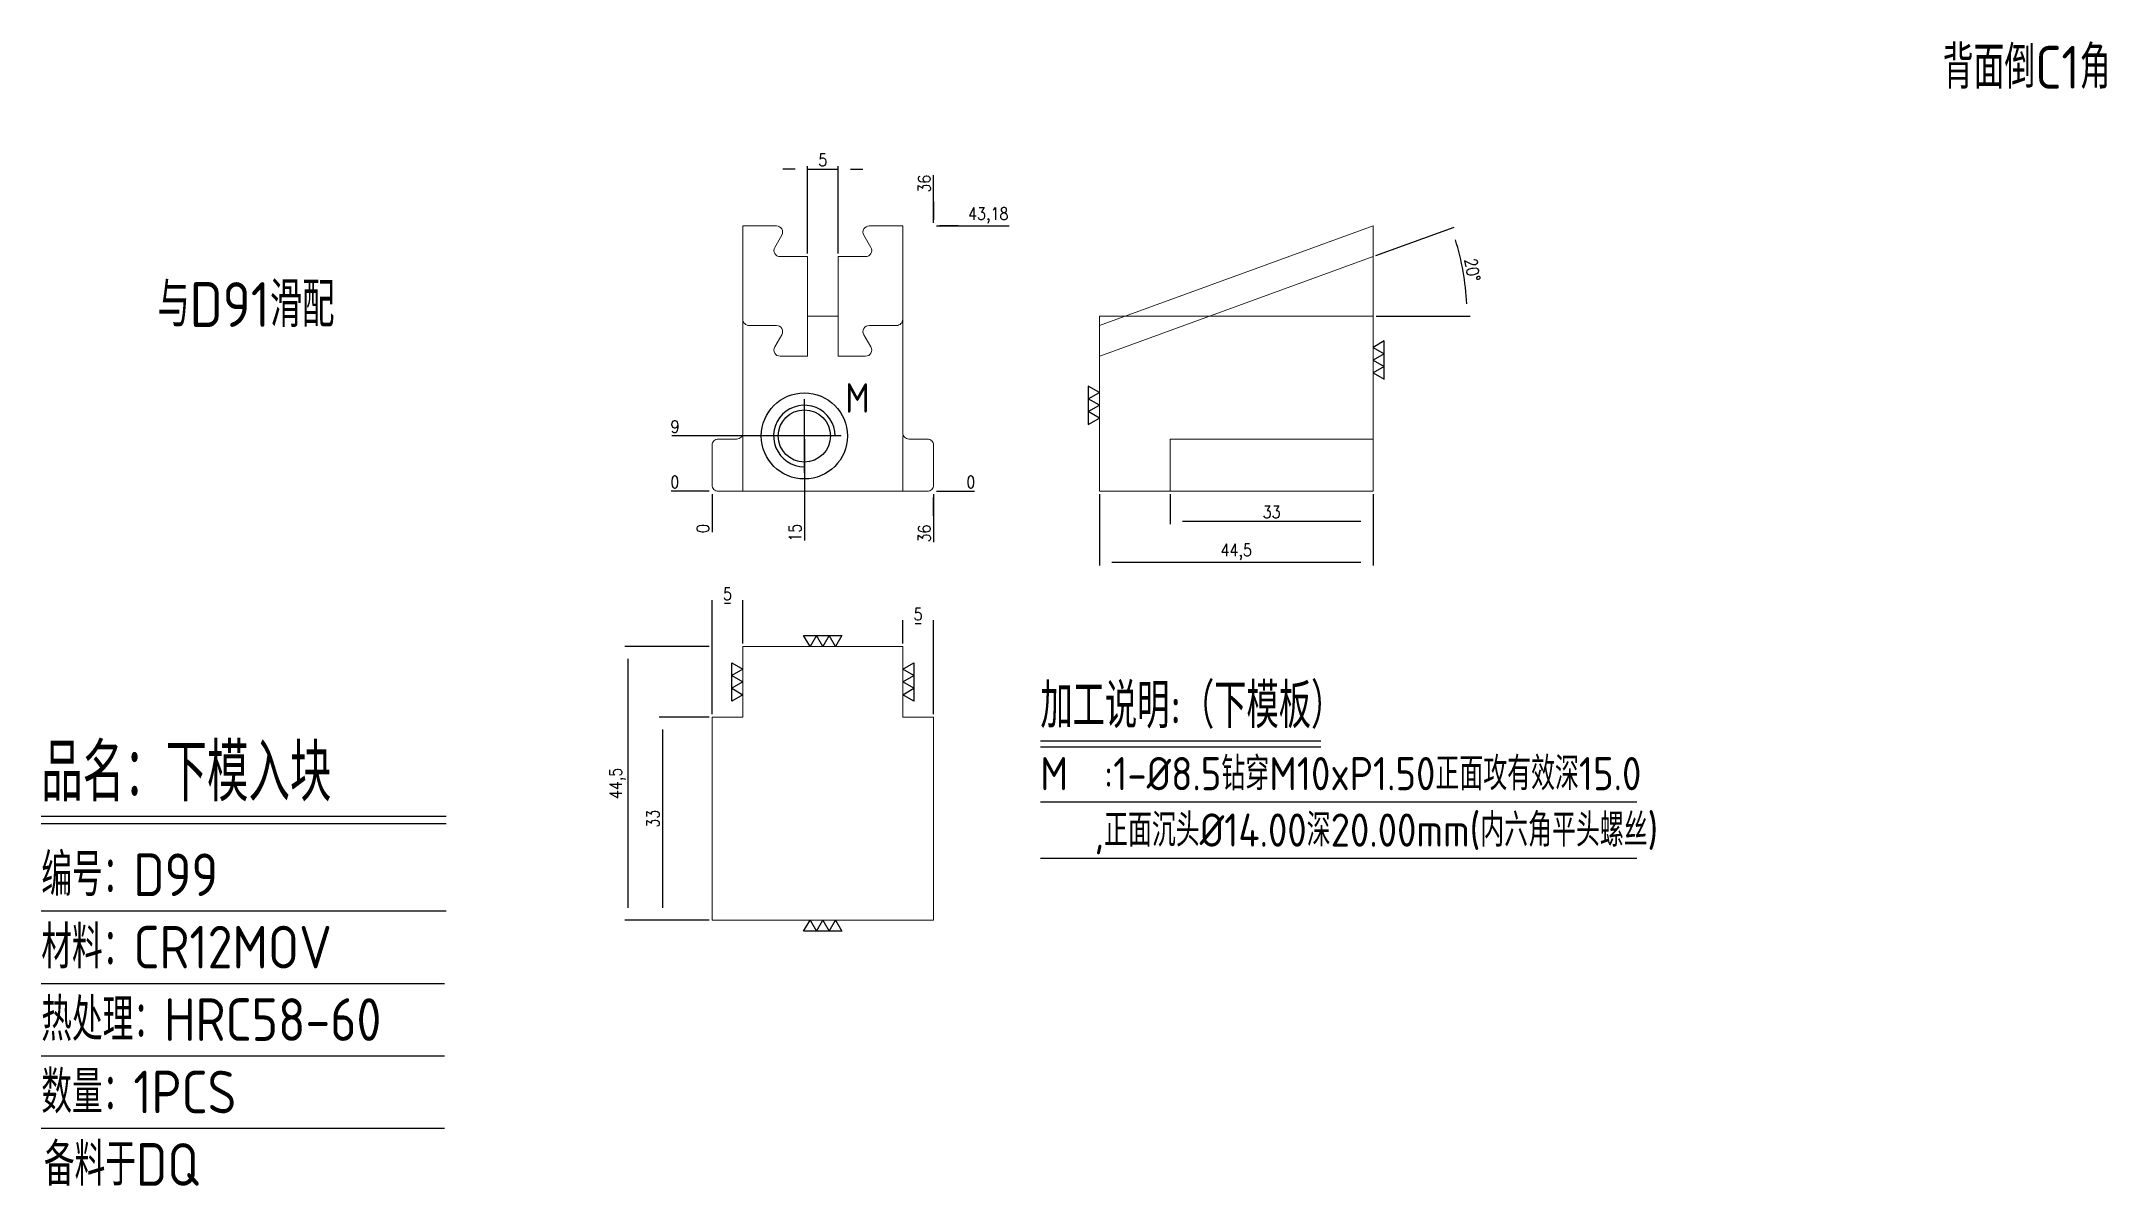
# Model space of a CAD drawing. Header units: millimetres. Extents: x 128506 to 128842, y -3025 to -2838.
import ezdxf
from ezdxf.enums import TextEntityAlignment as Align

# ---------------------------------------------------------------- set-up
doc = ezdxf.new("R2010")
doc.units = ezdxf.units.MM
doc.linetypes.add('CENTER', pattern=[0])
for name, color, linetype in [('DIE_P', 2, 'Continuous'), ('DIM', 4, 'Continuous'), ('LB_P', 2, 'Continuous'), ('TEXT', 4, 'Continuous')]:
    doc.layers.add(name, color=color, linetype=linetype)
doc.styles.add('gbenor', font='gbenor.shx', dxfattribs={"bigfont": 'gbcbig.shx'})
doc.styles.get("Standard").update_dxf_attribs({"font": 'txt.shx', "width": 0.85, "bigfont": 'ctxt.shx'})
doc.dimstyles.new('T-2-WX', dxfattribs={"dimtxt": 2, "dimasz": 2, "dimexe": 0.5, "dimexo": 0.5, "dimgap": 0.5, "dimtad": 1, "dimtxsty": 'Standard', "dimblk": 'OPEN30', "dimcen": 0, "dimazin": 3, "dimtfac": 1, "dimtmove": 0, "dimatfit": 3, "dimldrblk": 'OPEN30', "dimlwd": -1, "dimlwe": -1})

# ---------------------------------------------------------------- blocks, each defined once
blk = doc.blocks.new('*D7579')
at = {"layer": 'Defpoints', "color": 0}
for p in [(128677.73, -2911.7), (128722.23, -2911.7), (128722.23, -2923.26)]:
    blk.add_point(p, dxfattribs=at)
at = {"layer": 'DIM', "color": 0}
for p, q in [((128677.73, -2912.2), (128677.73, -2923.76)), ((128722.23, -2912.2), (128722.23, -2923.76)), ((128679.73, -2923.26), (128720.23, -2923.26))]:
    blk.add_line(p, q, dxfattribs=at)
at = {"layer": 'DIM', "color": 0, "insert": (128699.98, -2921.57), "char_height": 2, "attachment_point": 5}
blk.add_mtext('44,5', dxfattribs=at)
blk = doc.blocks.new('_Open30')
blk = doc.blocks.new('*D7580')
at = {"layer": 'Defpoints', "color": 0}
for p in [(128722.23, -2873.53), (128737.22, -2878.35), (128677.73, -2883.22), (128722.23, -2883.22), (128677.78, -2889.7)]:
    blk.add_point(p, dxfattribs=at)
at = {"layer": 'DIM', "color": 0}
for p, q in [((128722.7, -2873.35), (128735.44, -2868.72)), ((128722.73, -2883.22), (128738, -2883.22))]:
    blk.add_line(p, q, dxfattribs=at)
blk.add_arc((128695.6, -2883.22), 41.91, 2.7348, 17.2652, dxfattribs=at)
at = {"layer": 'DIM', "color": 0, "insert": (128738.39, -2875.67), "char_height": 2, "attachment_point": 5, "rotation": 280}
blk.add_mtext('20%%d', dxfattribs=at)
blk = doc.blocks.new('*D7581')
at = {"layer": 'Defpoints', "color": 0}
for p in [(128614.76, -2936.98), (128601.08, -2981.48), (128614.76, -2981.48)]:
    blk.add_point(p, dxfattribs=at)
at = {"layer": 'DIM', "color": 0}
for p, q in [((128614.26, -2936.98), (128600.58, -2936.98)), ((128601.08, -2938.98), (128601.08, -2979.48)), ((128614.26, -2981.48), (128600.58, -2981.48))]:
    blk.add_line(p, q, dxfattribs=at)
at = {"layer": 'DIM', "color": 0, "insert": (128599.39, -2959.23), "char_height": 2, "attachment_point": 5, "rotation": 90}
blk.add_mtext('44,5', dxfattribs=at)
blk = doc.blocks.new('*D7582')
at = {"layer": 'Defpoints', "color": 0}
for p in [(128689.23, -2911.7), (128722.23, -2911.7), (128722.23, -2916.56)]:
    blk.add_point(p, dxfattribs=at)
at = {"layer": 'DIM', "color": 0}
for p, q in [((128689.23, -2912.2), (128689.23, -2917.06)), ((128722.23, -2912.2), (128722.23, -2917.06)), ((128691.23, -2916.56), (128720.23, -2916.56))]:
    blk.add_line(p, q, dxfattribs=at)
at = {"layer": 'DIM', "color": 0, "insert": (128705.73, -2915.06), "char_height": 2, "attachment_point": 5}
blk.add_mtext('33', dxfattribs=at)
blk = doc.blocks.new('*D7583')
at = {"layer": 'Defpoints', "color": 0}
for p in [(128614.76, -2948.48), (128606.67, -2981.48), (128614.76, -2981.48)]:
    blk.add_point(p, dxfattribs=at)
at = {"layer": 'DIM', "color": 0}
for p, q in [((128614.26, -2948.48), (128606.17, -2948.48)), ((128606.67, -2950.48), (128606.67, -2979.48)), ((128614.26, -2981.48), (128606.17, -2981.48))]:
    blk.add_line(p, q, dxfattribs=at)
at = {"layer": 'DIM', "color": 0, "insert": (128605.17, -2964.98), "char_height": 2, "attachment_point": 5, "rotation": 90}
blk.add_mtext('33', dxfattribs=at)
blk = doc.blocks.new('*D7584')
at = {"layer": 'Defpoints', "color": 0}
for p in [(128619.76, -2929.91), (128619.76, -2936.98), (128614.76, -2948.48)]:
    blk.add_point(p, dxfattribs=at)
at = {"layer": 'DIM', "color": 0}
for p, q in [((128614.76, -2947.98), (128614.76, -2929.41)), ((128616.76, -2929.91), (128617.76, -2929.91)), ((128619.76, -2936.48), (128619.76, -2929.41))]:
    blk.add_line(p, q, dxfattribs=at)
at = {"layer": 'DIM', "color": 0, "insert": (128617.26, -2928.41), "char_height": 2, "attachment_point": 5}
blk.add_mtext('5', dxfattribs=at)
blk = doc.blocks.new('*D7585')
at = {"layer": 'Defpoints', "color": 0}
for p in [(128650.76, -2933.2), (128645.76, -2936.98), (128650.76, -2948.48)]:
    blk.add_point(p, dxfattribs=at)
at = {"layer": 'DIM', "color": 0}
for p, q in [((128645.76, -2936.48), (128645.76, -2932.7)), ((128647.76, -2933.2), (128648.76, -2933.2)), ((128650.76, -2947.98), (128650.76, -2932.7))]:
    blk.add_line(p, q, dxfattribs=at)
at = {"layer": 'DIM', "color": 0, "insert": (128648.26, -2931.7), "char_height": 2, "attachment_point": 5}
blk.add_mtext('5', dxfattribs=at)
blk = doc.blocks.new('*D7586')
at = {"layer": 'Defpoints', "color": 0}
for p in [(128614.76, -2911.7), (128650.76, -2911.7), (128655.76, -2911.7)]:
    blk.add_point(p, dxfattribs=at)
at = {"layer": 'DIM', "color": 0}
blk.add_line((128651.26, -2911.7), (128657.4, -2911.7), dxfattribs=at)
at = {"layer": 'DIM', "color": 0, "insert": (128656.83, -2910.2), "char_height": 2, "attachment_point": 5}
blk.add_mtext('0', dxfattribs=at)
blk = doc.blocks.new('*D7587')
at = {"layer": 'Defpoints', "color": 0}
for p in [(128650.76, -2868.53), (128655.76, -2868.53), (128614.76, -2911.7)]:
    blk.add_point(p, dxfattribs=at)
at = {"layer": 'DIM', "color": 0}
for p, q in [((128651.26, -2868.53), (128654.76, -2868.53)), ((128654.76, -2868.53), (128651.76, -2868.53)), ((128651.76, -2868.53), (128663.06, -2868.53))]:
    blk.add_line(p, q, dxfattribs=at)
at = {"layer": 'DIM', "color": 0, "insert": (128659.66, -2866.84), "char_height": 2, "attachment_point": 5}
blk.add_mtext('43,18', dxfattribs=at)
blk = doc.blocks.new('*D7588')
at = {"layer": 'Defpoints', "color": 0}
for p in [(128609.76, -2911.7), (128614.76, -2911.7), (128614.76, -2911.7)]:
    blk.add_point(p, dxfattribs=at)
at = {"layer": 'DIM', "color": 0}
blk.add_line((128614.26, -2911.7), (128608.13, -2911.7), dxfattribs=at)
at = {"layer": 'DIM', "color": 0, "insert": (128608.7, -2910.2), "char_height": 2, "attachment_point": 5}
blk.add_mtext('0', dxfattribs=at)
blk = doc.blocks.new('*D7589')
at = {"layer": 'Defpoints', "color": 0}
for p in [(128609.76, -2902.7), (128629.76, -2902.7), (128614.76, -2911.7)]:
    blk.add_point(p, dxfattribs=at)
at = {"layer": 'DIM', "color": 0}
for p, q in [((128613.76, -2902.7), (128608.21, -2902.7)), ((128617.76, -2902.7), (128613.76, -2902.7)), ((128629.26, -2902.7), (128617.76, -2902.7))]:
    blk.add_line(p, q, dxfattribs=at)
at = {"layer": 'DIM', "color": 0, "insert": (128608.74, -2901.2), "char_height": 2, "attachment_point": 5}
blk.add_mtext('9', dxfattribs=at)
blk = doc.blocks.new('*D7590')
at = {"layer": 'Defpoints', "color": 0}
for p in [(128614.76, -2911.7), (128650.76, -2911.7), (128650.76, -2916.7)]:
    blk.add_point(p, dxfattribs=at)
at = {"layer": 'DIM', "color": 0}
for p, q in [((128650.76, -2912.2), (128650.76, -2915.7)), ((128650.76, -2915.7), (128650.76, -2912.7)), ((128650.76, -2912.7), (128650.76, -2919.96))]:
    blk.add_line(p, q, dxfattribs=at)
at = {"layer": 'DIM', "color": 0, "insert": (128649.26, -2918.58), "char_height": 2, "attachment_point": 5, "rotation": 90}
blk.add_mtext('36', dxfattribs=at)
blk = doc.blocks.new('*D7591')
at = {"layer": 'Defpoints', "color": 0}
for p in [(128629.76, -2902.7), (128614.76, -2911.7), (128629.76, -2916.7)]:
    blk.add_point(p, dxfattribs=at)
at = {"layer": 'DIM', "color": 0}
for p, q in [((128629.76, -2903.2), (128629.76, -2908.7)), ((128629.76, -2908.7), (128629.76, -2912.7)), ((128629.76, -2912.7), (128629.76, -2919.71))]:
    blk.add_line(p, q, dxfattribs=at)
at = {"layer": 'DIM', "color": 0, "insert": (128628.26, -2918.46), "char_height": 2, "attachment_point": 5, "rotation": 90}
blk.add_mtext('15', dxfattribs=at)
blk = doc.blocks.new('*D7592')
at = {"layer": 'Defpoints', "color": 0}
for p in [(128614.76, -2911.7), (128614.76, -2911.7), (128614.76, -2916.7)]:
    blk.add_point(p, dxfattribs=at)
at = {"layer": 'DIM', "color": 0}
blk.add_line((128614.76, -2912.2), (128614.76, -2918.34), dxfattribs=at)
at = {"layer": 'DIM', "color": 0, "insert": (128613.26, -2917.77), "char_height": 2, "attachment_point": 5, "rotation": 90}
blk.add_mtext('0', dxfattribs=at)
blk = doc.blocks.new('*D7593')
at = {"layer": 'Defpoints', "color": 0}
for p in [(128650.76, -2863.53), (128650.76, -2868.53), (128614.76, -2911.7)]:
    blk.add_point(p, dxfattribs=at)
at = {"layer": 'DIM', "color": 0}
for p, q in [((128650.76, -2867.53), (128650.76, -2860.28)), ((128650.76, -2868.03), (128650.76, -2864.53)), ((128650.76, -2864.53), (128650.76, -2867.53))]:
    blk.add_line(p, q, dxfattribs=at)
at = {"layer": 'DIM', "color": 0, "insert": (128649.26, -2861.65), "char_height": 2, "attachment_point": 5, "rotation": 90}
blk.add_mtext('36', dxfattribs=at)
blk = doc.blocks.new('*D7594')
at = {"layer": 'Defpoints', "color": 0}
for p in [(128635.26, -2859.29), (128630.26, -2873.53), (128635.26, -2873.53)]:
    blk.add_point(p, dxfattribs=at)
at = {"layer": 'DIM', "color": 0}
for p, q in [((128628.26, -2859.29), (128626.26, -2859.29)), ((128630.26, -2873.03), (128630.26, -2858.79)), ((128630.26, -2859.29), (128635.26, -2859.29)), ((128635.26, -2873.03), (128635.26, -2858.79)), ((128637.26, -2859.29), (128639.26, -2859.29))]:
    blk.add_line(p, q, dxfattribs=at)
at = {"layer": 'DIM', "color": 0, "insert": (128632.76, -2857.79), "char_height": 2, "attachment_point": 5}
blk.add_mtext('5', dxfattribs=at)

msp = doc.modelspace()

# ---------------------------------------------------------------- linework, layer by layer
at = {"layer": 'DIE_P', "color": 1, "lineweight": 15}
for p, q in [((128722.23, -2868.525), (128677.73, -2884.722)), ((128722.23, -2873.525), (128677.78, -2889.704)), ((128677.73, -2883.219), (128722.23, -2883.219))]:
    msp.add_line(p, q, dxfattribs=at)
at = {"layer": 'DIE_P', "lineweight": 15}
for p, q in [((128619.763, -2902.704), (128619.763, -2911.704)), ((128645.763, -2902.704), (128645.763, -2911.704)), ((128689.23, -2903.204), (128722.23, -2903.204)), ((128689.23, -2903.204), (128689.23, -2911.704))]:
    msp.add_line(p, q, dxfattribs=at)
at = {"layer": 'DIE_P', "linetype": 'Continuous', "lineweight": 15}
msp.add_lwpolyline([(128614.763, -2904.204), (128614.763, -2910.704, 0.4142136), (128615.763, -2911.704), (128649.763, -2911.704, 0.4142136), (128650.763, -2910.704), (128650.763, -2904.204, 0.4142136), (128649.763, -2903.204), (128646.763, -2903.204, -0.4142136), (128645.763, -2902.204), (128645.763, -2868.527), (128640.295, -2868.527, 0.5773503), (128639.429, -2870.027), (128640.584, -2872.027, -0.5773503), (128639.718, -2873.527), (128635.263, -2873.527), (128635.263, -2883.219), (128630.263, -2883.219), (128630.263, -2873.527), (128625.809, -2873.527, -0.5773503), (128624.943, -2872.027), (128626.097, -2870.027, 0.5773503), (128625.231, -2868.527), (128619.763, -2868.527), (128619.763, -2902.204, -0.4142136), (128618.763, -2903.204), (128615.763, -2903.204, 0.4142136)], format="xyb", close=True, dxfattribs=at)
msp.add_lwpolyline([(128722.23, -2868.525), (128722.23, -2911.704), (128677.73, -2911.704), (128677.73, -2883.219)], dxfattribs=at)
at = {"layer": 'DIE_P', "lineweight": 15}
msp.add_lwpolyline([(128645.763, -2883.724, -0.4142136), (128644.763, -2884.724), (128640.295, -2884.724, 0.5773503), (128639.429, -2886.224), (128640.584, -2888.224, -0.5773503), (128639.718, -2889.724), (128635.263, -2889.724), (128635.263, -2883.219), (128630.263, -2883.219), (128630.263, -2889.724), (128625.809, -2889.724, -0.5773503), (128624.943, -2888.224), (128626.097, -2886.224, 0.5773503), (128625.231, -2884.724), (128620.763, -2884.724, -0.4142136), (128619.763, -2883.724)], format="xyb", dxfattribs=at)
at = {"layer": 'DIE_P'}
msp.add_lwpolyline([(128634.763, -2902.704, 2.4142136), (128629.763, -2907.704)], format="xyb", dxfattribs=at)
at = {"layer": 'DIE_P', "linetype": 'CENTER'}
for points in [[(128629.763, -2908.704), (128629.763, -2896.704)], [(128635.763, -2902.704), (128623.763, -2902.704)]]:
    msp.add_lwpolyline(points, dxfattribs=at)
at = {"layer": 'DIE_P', "linetype": 'Continuous', "lineweight": 15}
msp.add_lwpolyline([(128619.763, -2936.976), (128645.763, -2936.976), (128645.763, -2948.476), (128650.763, -2948.476), (128650.763, -2981.476), (128614.763, -2981.476), (128614.763, -2948.476), (128619.763, -2948.476)], close=True, dxfattribs=at)
at = {"layer": 'DIE_P', "linetype": 'Continuous'}
msp.add_circle((128629.763, -2902.704), 7, dxfattribs=at)
at = {"layer": 'DIE_P'}
msp.add_circle((128629.763, -2902.704), 4.25, dxfattribs=at)
at = {"layer": 'DIM', "color": 4, "linetype": 'Continuous', "lineweight": 25}
for p, q in [((128505.692, -2964.568), (128571.515, -2964.568)), ((128505.692, -2965.781), (128571.515, -2965.781)), ((128505.692, -2979.992), (128571.515, -2979.992)), ((128505.692, -2991.776), (128571.229, -2991.776)), ((128505.692, -3003.561), (128571.229, -3003.561)), ((128505.692, -3015.345), (128571.229, -3015.345))]:
    msp.add_line(p, q, dxfattribs=at)
at = {"layer": 'LB_P', "color": 4}
for points in [[(128724.03, -2887.247), (128722.23, -2888.286), (128724.03, -2889.325), (128722.23, -2890.365), (128724.03, -2891.404), (128722.23, -2892.443), (128724.03, -2893.482), (128724.03, -2887.247)], [(128675.93, -2900.829), (128677.73, -2899.79), (128675.93, -2898.751), (128677.73, -2897.712), (128675.93, -2896.672), (128677.73, -2895.633), (128675.93, -2894.594), (128675.93, -2900.829)], [(128635.881, -2935.176), (128634.842, -2936.976), (128633.802, -2935.176), (128632.763, -2936.976), (128631.724, -2935.176), (128630.685, -2936.976), (128629.646, -2935.176), (128635.881, -2935.176)], [(128617.963, -2939.608), (128619.763, -2940.647), (128617.963, -2941.687), (128619.763, -2942.726), (128617.963, -2943.765), (128619.763, -2944.804), (128617.963, -2945.844), (128617.963, -2939.608)], [(128647.563, -2945.844), (128645.763, -2944.804), (128647.563, -2943.765), (128645.763, -2942.726), (128647.563, -2941.687), (128645.763, -2940.647), (128647.563, -2939.608), (128647.563, -2945.844)], [(128629.646, -2983.276), (128630.685, -2981.476), (128631.724, -2983.276), (128632.763, -2981.476), (128633.802, -2983.276), (128634.842, -2981.476), (128635.881, -2983.276), (128629.646, -2983.276)]]:
    msp.add_lwpolyline(points, close=True, dxfattribs=at)
at = {"layer": 'TEXT', "color": 3}
for p, q in [((128668.137, -2952.332), (128713.756, -2952.332)), ((128668.137, -2953.277), (128713.756, -2953.277)), ((128668.137, -2962.241), (128765.127, -2962.241)), ((128668.137, -2971.421), (128765.127, -2971.421))]:
    msp.add_line(p, q, dxfattribs=at)

# ---------------------------------------------------------------- texts
at = {"layer": 'DIM', "color": 3, "linetype": 'Continuous', "lineweight": 25, "style": 'gbenor'}
for s, height, p in [('品名：下模入块', 9.3582, (128505.692, -2962.142)), ('编号：D99', 6.932, (128505.692, -2977.566)), ('材料：CR12MOV', 6.932, (128505.692, -2989.35)), ('热处理：HRC58-60', 6.93203, (128505.692, -3001.135)), ('数量：1PCS', 6.932, (128505.692, -3012.919)), ('备料于DQ', 6.932, (128506.114, -3024.704))]:
    msp.add_text(s, height=height, dxfattribs=at).set_placement(p)
at = {"layer": 'TEXT', "color": 4, "lineweight": 18, "style": 'gbenor'}
msp.add_text('背面倒C1角', height=6.9635, dxfattribs=at).set_placement((128814.858, -2846.195))
at = {"layer": 'TEXT', "color": 4, "style": 'gbenor'}
for s, height, p in [('与D91滑配', 7.29, (128524.576, -2884.962)), ('加工说明:（下模板）', 7.29, (128668.137, -2950.253)), ('M  :1-%%C8.5钻穿M10xP1.50正面攻有效深15.0', 5.4, (128668.137, -2960.351)), ('   ,正面沉头%%C14.00深20.00mm(内六角平头螺丝)', 5.4, (128668.137, -2969.531))]:
    msp.add_text(s, height=height, dxfattribs=at).set_placement(p)
msp.add_text('M', height=4.8, dxfattribs=at).set_placement((128638.39, -2896.523), align=Align.MIDDLE_CENTER)

# ---------------------------------------------------------------- dimensions: what is measured, and where the dimension line sits
at = {"layer": 'DIM', "color": 4}
for base, p1, p2, picture, middle in [((128635.263, -2859.291), (128630.263, -2873.527), (128635.263, -2873.527), '*D7594', (128632.763, -2857.791)), ((128722.23, -2923.262), (128677.73, -2911.704), (128722.23, -2911.704), '*D7579', (128699.98, -2921.572)), ((128619.763, -2929.906), (128614.763, -2948.476), (128619.763, -2936.976), '*D7584', (128617.263, -2928.406)), ((128650.763, -2933.198), (128645.763, -2936.976), (128650.763, -2948.476), '*D7585', (128648.263, -2931.698))]:
    dim = msp.add_linear_dim(base=base, p1=p1, p2=p2, dimstyle='T-2-WX', dxfattribs=at)
    dim.commit()
    dim.dimension.update_dxf_attribs({"geometry": picture, "text_midpoint": middle})
for feature_location, offset, dtype, origin, picture, middle in [((128650.763, -2868.527), (0, 5), 1, (128614.763, -2911.704), '*D7593', (128649.263, -2861.651)), ((128650.763, -2868.527), (5, 0), 0, (128614.763, -2911.704), '*D7587', (128659.663, -2866.837)), ((128629.763, -2902.704), (-20, 0), 0, (128614.763, -2911.704), '*D7589', (128608.737, -2901.204)), ((128629.763, -2902.704), (0, -14), 1, (128614.763, -2911.704), '*D7591', (128628.263, -2918.459)), ((128614.76325696, -2911.703742671), (-5, 0), 0, (128614.76325696, -2911.703742671), '*D7588', (128608.696590293, -2910.203742671)), ((128650.76325698, -2911.703742671), (5, 0), 0, (128614.76325696, -2911.703742671), '*D7586', (128656.829923646, -2910.203742671)), ((128614.76325696, -2911.703742671), (0, -5), 1, (128614.76325696, -2911.703742671), '*D7592', (128613.26325696, -2917.770409338)), ((128650.763, -2911.704), (0, -5), 1, (128614.763, -2911.704), '*D7590', (128649.263, -2918.58))]:
    dim = msp.add_ordinate_dim(feature_location=feature_location, offset=offset, dtype=dtype, origin=origin, dimstyle='T-2-WX', dxfattribs=at)
    dim.commit()
    dim.dimension.update_dxf_attribs({"geometry": picture, "text_midpoint": middle})
dim = msp.add_angular_dim_2l(base=(128737.218, -2878.354), line1=((128677.73, -2883.219), (128722.23, -2883.219)), line2=((128722.23, -2873.525), (128677.78, -2889.704)), dimstyle='T-2-WX', dxfattribs=at)
dim.commit()
dim.dimension.update_dxf_attribs({"geometry": '*D7580', "text_midpoint": (128738.389, -2875.674)})
dim = msp.add_linear_dim(base=(128722.23, -2916.56), p1=(128689.23, -2911.704), p2=(128722.23, -2911.704), dimstyle='T-2-WX', dxfattribs=at)
dim.commit()
dim.dimension.update_dxf_attribs({"geometry": '*D7582', "text_midpoint": (128705.73, -2916.56), "dimtype": 160})
dim = msp.add_linear_dim(base=(128601.079, -2981.476), p1=(128614.763, -2936.976), p2=(128614.763, -2981.476), angle=90, dimstyle='T-2-WX', dxfattribs=at)
dim.commit()
dim.dimension.update_dxf_attribs({"geometry": '*D7581', "text_midpoint": (128601.079, -2959.226), "dimtype": 160})
dim = msp.add_linear_dim(base=(128606.671, -2981.476), p1=(128614.763, -2948.476), p2=(128614.763, -2981.476), angle=90, dimstyle='T-2-WX', dxfattribs=at)
dim.commit()
dim.dimension.update_dxf_attribs({"geometry": '*D7583', "text_midpoint": (128605.171, -2964.976)})

doc.saveas('drawing.dxf')
